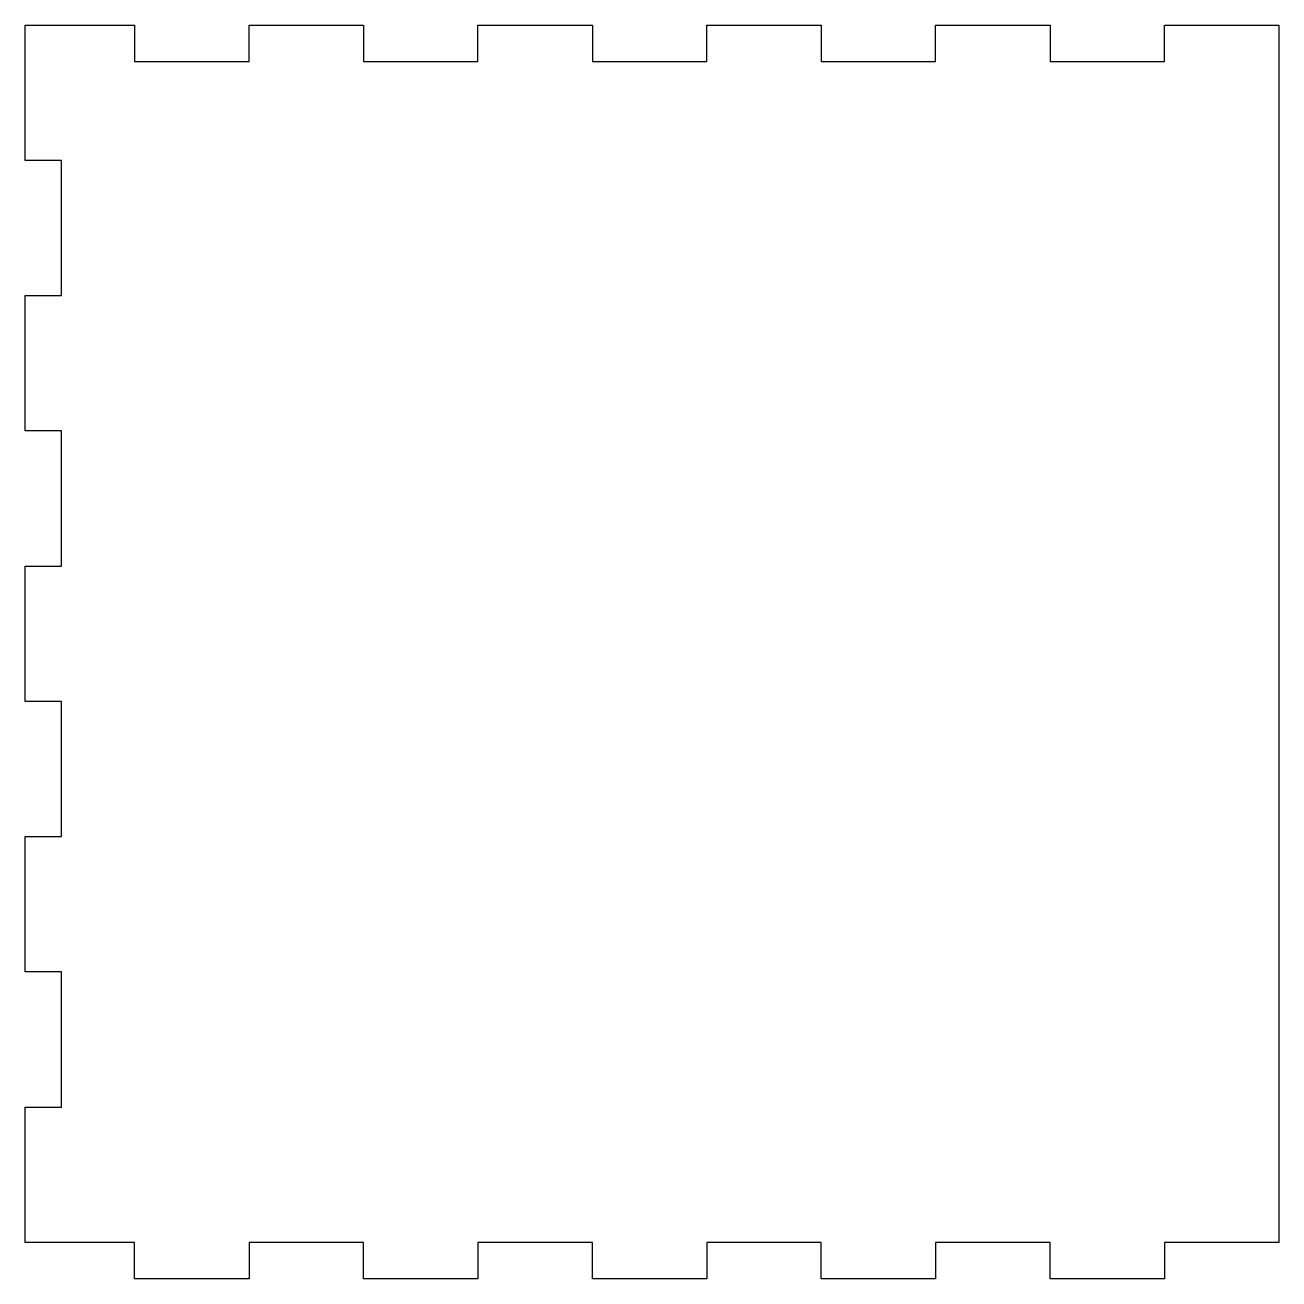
# Model space of a CAD drawing. Extents: x -2 to 204, y -138 to 68.
import ezdxf

# ---------------------------------------------------------------- set-up
doc = ezdxf.new("R2010")
doc.units = 0

msp = doc.modelspace()

# ---------------------------------------------------------------- linework, layer by layer
at = {"layer": '1', "color": 1}
for p, q in [((-2.5, 45.278), (-2.5, 67.5)), ((-2.5, 67.5), (15.5, 67.5)), ((15.5, 67.5), (15.5, 61.5)), ((34.3, 61.5), (34.3, 67.5)), ((34.3, 67.5), (53.1, 67.5)), ((53.1, 67.5), (53.1, 61.5)), ((71.9, 61.5), (71.9, 67.5)), ((71.9, 67.5), (90.7, 67.5)), ((90.7, 67.5), (90.7, 61.5)), ((109.5, 61.5), (109.5, 67.5)), ((109.5, 67.5), (128.3, 67.5)), ((128.3, 67.5), (128.3, 61.5)), ((147.1, 61.5), (147.1, 67.5)), ((147.1, 67.5), (165.9, 67.5)), ((165.9, 67.5), (165.9, 61.5)), ((184.7, 61.5), (184.7, 67.5)), ((184.7, 67.5), (203.5, 67.5)), ((203.5, 67.5), (203.5, -132.5)), ((15.5, 61.5), (34.3, 61.5)), ((53.1, 61.5), (71.9, 61.5)), ((90.7, 61.5), (109.5, 61.5)), ((128.3, 61.5), (147.1, 61.5)), ((165.9, 61.5), (184.7, 61.5)), ((3.5, 45.278), (-2.5, 45.278)), ((3.5, 23.056), (3.5, 45.278)), ((-2.5, 0.833), (-2.5, 23.056)), ((-2.5, 23.056), (3.5, 23.056)), ((3.5, 0.833), (-2.5, 0.833)), ((3.5, -21.389), (3.5, 0.833)), ((-2.5, -43.611), (-2.5, -21.389)), ((-2.5, -21.389), (3.5, -21.389)), ((3.5, -43.611), (-2.5, -43.611)), ((3.5, -65.833), (3.5, -43.611)), ((-2.5, -88.056), (-2.5, -65.833)), ((-2.5, -65.833), (3.5, -65.833)), ((3.5, -88.056), (-2.5, -88.056)), ((3.5, -110.278), (3.5, -88.056)), ((-2.5, -132.5), (-2.5, -110.278)), ((-2.5, -110.278), (3.5, -110.278)), ((15.5, -132.5), (-2.5, -132.5)), ((15.5, -138.5), (15.5, -132.5)), ((53.1, -132.5), (34.3, -132.5)), ((34.3, -132.5), (34.3, -138.5)), ((53.1, -138.5), (53.1, -132.5)), ((90.7, -132.5), (71.9, -132.5)), ((71.9, -132.5), (71.9, -138.5)), ((90.7, -138.5), (90.7, -132.5)), ((128.3, -132.5), (109.5, -132.5)), ((109.5, -132.5), (109.5, -138.5)), ((128.3, -138.5), (128.3, -132.5)), ((165.9, -132.5), (147.1, -132.5)), ((147.1, -132.5), (147.1, -138.5)), ((165.9, -132.5), (165.9, -132.5)), ((165.9, -138.5), (165.9, -132.5)), ((203.5, -132.5), (184.7, -132.5)), ((184.7, -132.5), (184.7, -138.5)), ((34.3, -138.5), (15.5, -138.5)), ((71.9, -138.5), (53.1, -138.5)), ((109.5, -138.5), (90.7, -138.5)), ((147.1, -138.5), (128.3, -138.5)), ((184.7, -138.5), (165.9, -138.5))]:
    msp.add_line(p, q, dxfattribs=at)
at = {"layer": '1', "color": 2}
for p in [(165.9, -132.501), (165.9, -132.5)]:
    msp.add_line(p, (165.9, -132.5), dxfattribs=at)
at = {"layer": '1', "color": 3}
for p, q in [((165.9, -132.5), (165.9, -132.5, 15)), ((165.9, -132.501, 15), (165.9, -132.501, 15)), ((165.9, -132.501, 15), (165.9, -132.501))]:
    msp.add_line(p, q, dxfattribs=at)

doc.saveas('drawing.dxf')
